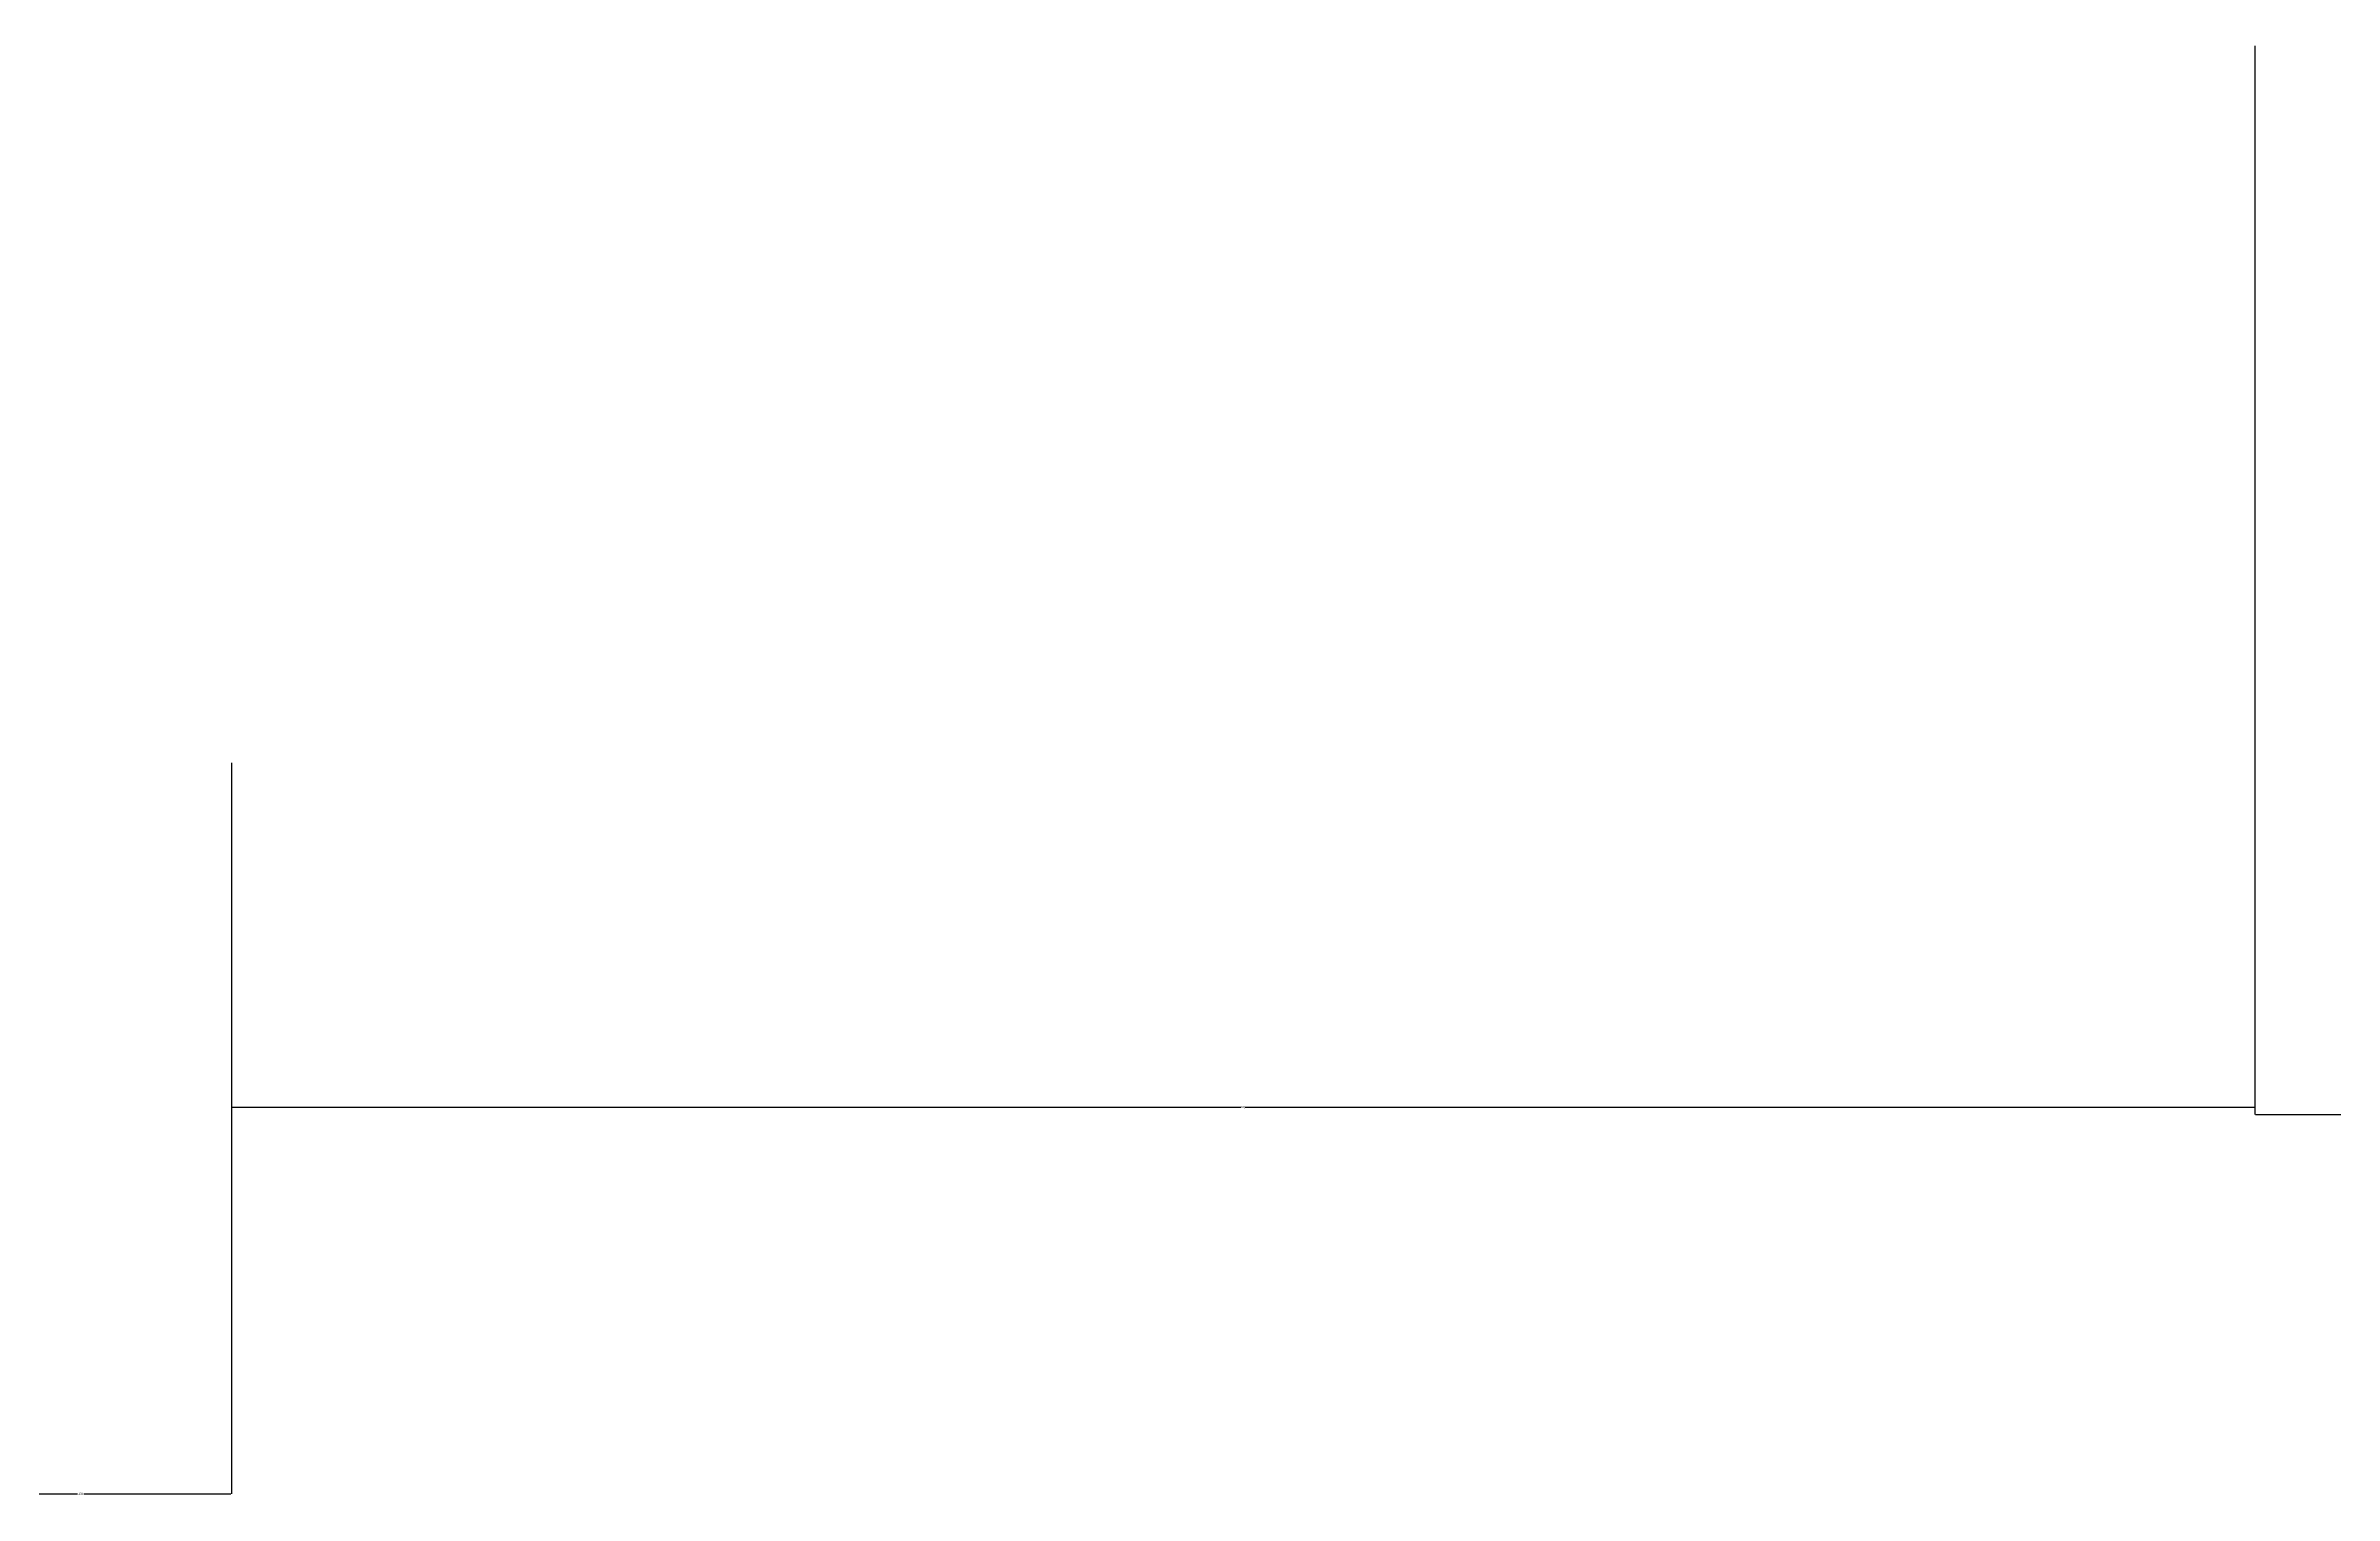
# Model space of a CAD drawing. Header units: metres. Extents: x 30935 to 38949, y 2419 to 5221.
# Drawn here: x 36822 to 37886, y 2801 to 3474 of the extents above; entities that cross this region are included whole.
import ezdxf

# ---------------------------------------------------------------- set-up
doc = ezdxf.new("R2010")
doc.units = ezdxf.units.M
doc.layers.add('PUB_DIM', color=3, linetype='Continuous')
doc.dimstyles.get("Standard").update_dxf_attribs({"dimtxt": 2.5, "dimasz": 2.5, "dimexe": 1.25, "dimexo": 0.625, "dimtad": 1, "dimcen": 2.5, "dimazin": 3, "dimtfac": 1, "dimtmove": 0, "dimatfit": 3})

# ---------------------------------------------------------------- blocks, each defined once
blk = doc.blocks.new('_CLOSEDFILLED')
at = {"color": 0, "linetype": 'BYBLOCK'}
blk.add_solid([(-1, 0.2), (0, 0), (-1, -0.2)], dxfattribs=at)
blk = doc.blocks.new('*D15')
for p, q in [((36768.69, 3107.81), (36768.69, 2801.28)), ((36908.69, 3080.94), (36908.69, 2801.28)), ((36768.94, 2801.28), (36837.19, 2801.28)), ((36840.19, 2801.28), (36908.44, 2801.28))]:
    blk.add_line(p, q)
at = {"layer": 'Defpoints'}
for p in [(36768.69, 3107.81), (36908.69, 3080.94), (36768.69, 2801.28)]:
    blk.add_point(p, dxfattribs=at)
at = {"layer": 'PUB_DIM', "xscale": 0.25, "yscale": 0.25, "rotation": 180}
blk.add_blockref('_CLOSEDFILLED', (36768.69, 2801.28), dxfattribs=at)
at = {"layer": 'PUB_DIM', "xscale": 0.25, "yscale": 0.25}
blk.add_blockref('_CLOSEDFILLED', (36908.69, 2801.28), dxfattribs=at)
at = {"layer": 'PUB_DIM', "insert": (36838.69, 2801.28), "char_height": 1, "attachment_point": 5}
blk.add_mtext('150', dxfattribs=at)
blk = doc.blocks.new('*D18')
for p, q in [((37848.69, 3330.51), (37848.69, 2980.96)), ((36908.69, 3140.94), (36908.69, 2980.96)), ((36908.94, 2980.96), (37377.69, 2980.96)), ((37379.69, 2980.96), (37848.44, 2980.96))]:
    blk.add_line(p, q)
at = {"layer": 'Defpoints'}
for p in [(37848.69, 3330.51), (36908.69, 3140.94), (36908.69, 2980.96)]:
    blk.add_point(p, dxfattribs=at)
at = {"layer": 'PUB_DIM', "xscale": 0.25, "yscale": 0.25, "rotation": 180}
blk.add_blockref('_CLOSEDFILLED', (36908.69, 2980.96), dxfattribs=at)
at = {"layer": 'PUB_DIM', "xscale": 0.25, "yscale": 0.25}
blk.add_blockref('_CLOSEDFILLED', (37848.69, 2980.96), dxfattribs=at)
at = {"layer": 'PUB_DIM', "insert": (37378.69, 2980.96), "char_height": 1, "attachment_point": 5}
blk.add_mtext('EQ', dxfattribs=at)
blk = doc.blocks.new('*D19')
for p, q in [((37848.69, 3474.24), (37848.69, 2977.63)), ((37948.69, 3474.24), (37948.69, 2977.63)), ((37848.94, 2977.63), (37897.19, 2977.63)), ((37900.19, 2977.63), (37948.44, 2977.63))]:
    blk.add_line(p, q)
at = {"layer": 'Defpoints'}
for p in [(37848.69, 3474.24), (37948.69, 3474.24), (37848.69, 2977.63)]:
    blk.add_point(p, dxfattribs=at)
at = {"layer": 'PUB_DIM', "xscale": 0.25, "yscale": 0.25, "rotation": 180}
blk.add_blockref('_CLOSEDFILLED', (37848.69, 2977.63), dxfattribs=at)
at = {"layer": 'PUB_DIM', "xscale": 0.25, "yscale": 0.25}
blk.add_blockref('_CLOSEDFILLED', (37948.69, 2977.63), dxfattribs=at)
at = {"layer": 'PUB_DIM', "insert": (37898.69, 2977.63), "char_height": 1, "attachment_point": 5}
blk.add_mtext('100', dxfattribs=at)

msp = doc.modelspace()

# ---------------------------------------------------------------- dimensions: what is measured, and where the dimension line sits
at = {"layer": 'PUB_DIM'}
dim = msp.add_linear_dim(base=(37848.69, 2977.63), p1=(37848.69, 3474.24), p2=(37948.69, 3474.24), dimstyle='Standard', dxfattribs=at)
dim.commit()
dim.dimension.update_dxf_attribs({"geometry": '*D19', "text_midpoint": (37898.69, 2977.63)})
for base, p1, p2, text, picture, middle in [((36908.69, 2980.96), (36908.69, 3140.94), (37848.69, 3330.51), 'EQ', '*D18', (37378.69, 2980.96)), ((36768.69, 2801.28), (36768.69, 3107.81), (36908.69, 3080.94), '150', '*D15', (36838.69, 2801.28))]:
    dim = msp.add_linear_dim(base=base, p1=p1, p2=p2, text=text, dimstyle='Standard', dxfattribs=at)
    dim.commit()
    dim.dimension.update_dxf_attribs({"geometry": picture, "text_midpoint": middle})

doc.saveas('drawing.dxf')
